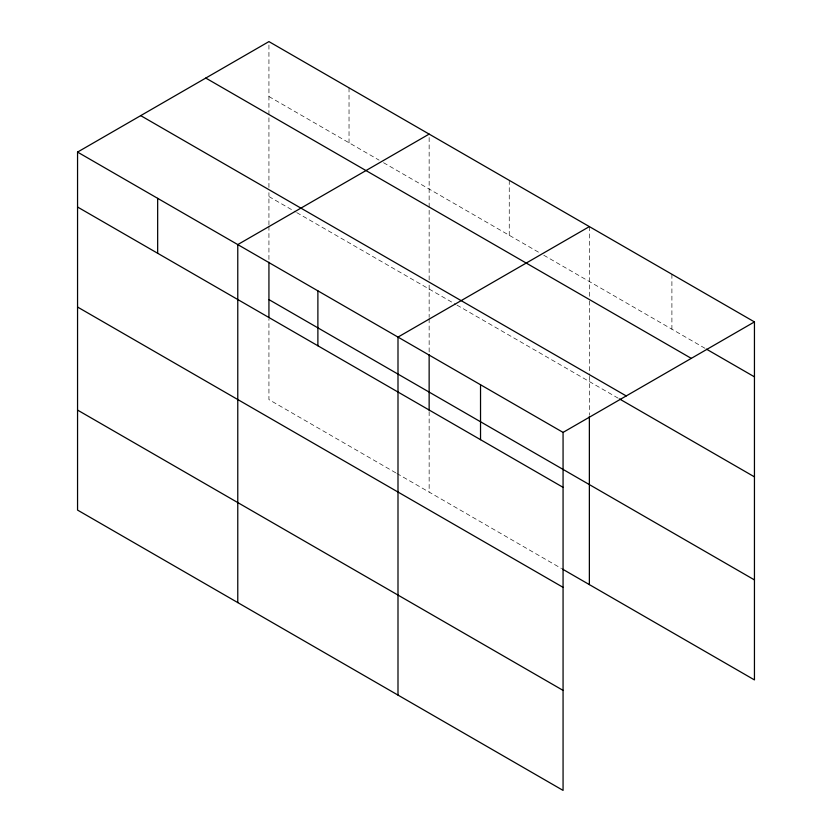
<?xml version="1.0" encoding="UTF-8"?>
<svg xmlns="http://www.w3.org/2000/svg" width="832" height="832" viewBox="0 0 832 832"><rect width="100%" height="100%" fill="white"/><g stroke="black" fill="none" stroke-linecap="round" stroke-linejoin="round"><path stroke-width="0.62" stroke-dasharray="4.16 3.12" d="M268.934 224.879L268.934 192.65M268.934 187.46L268.934 116.022M268.934 114.722L268.934 41.6M429.146 279.958L429.146 208.52M429.146 207.22L429.146 134.098M268.934 96.533L379.08 160.129M383.531 162.698L539.302 252.637M543.754 255.206L705.37 348.514M268.934 196.55L295.63 211.962M296.743 212.607L455.853 304.47M456.966 305.105L618.363 398.299M395.772 472.836L268.934 399.599L268.934 319.072M396.885 473.481L561.548 568.547M671.902 274.258L671.902 329.191M589.368 226.606L589.368 299.728M589.368 301.018L589.368 375.055M589.368 376.355L589.368 415.043M509.257 180.357L509.257 235.29M429.146 285.158L429.146 317.387M429.146 318.677L429.146 352.165M429.146 411.58L429.146 492.107M349.034 87.849L349.034 142.782M268.934 226.169L268.934 260.946"/><path stroke-width="1.25" d="M563.066 587.34L563.066 432.401L77.553 152.09L77.553 510.089L563.066 790.4L563.066 587.34L77.553 307.039M562.661 569.192L754.447 679.91L754.447 321.911L268.934 41.6L77.553 152.09M429.146 134.098L237.775 244.587L237.775 602.597M589.368 226.606L397.998 337.095L397.998 695.094M563.066 432.401L754.447 321.911M706.482 349.159L754.447 376.844M205.774 78.062L691.288 358.374M140.712 115.627L626.226 395.938M619.486 398.934L754.447 476.861M268.934 299.593L754.447 579.904M77.553 207.022L563.066 487.334M77.553 410.082L563.066 690.383M589.368 416.333L589.368 584.605M480.532 384.748L480.532 439.681M429.146 354.744L429.146 410.28M317.886 290.836L317.886 345.779M268.934 262.236L268.934 317.772M157.664 198.338L157.664 253.271"/></g></svg>
